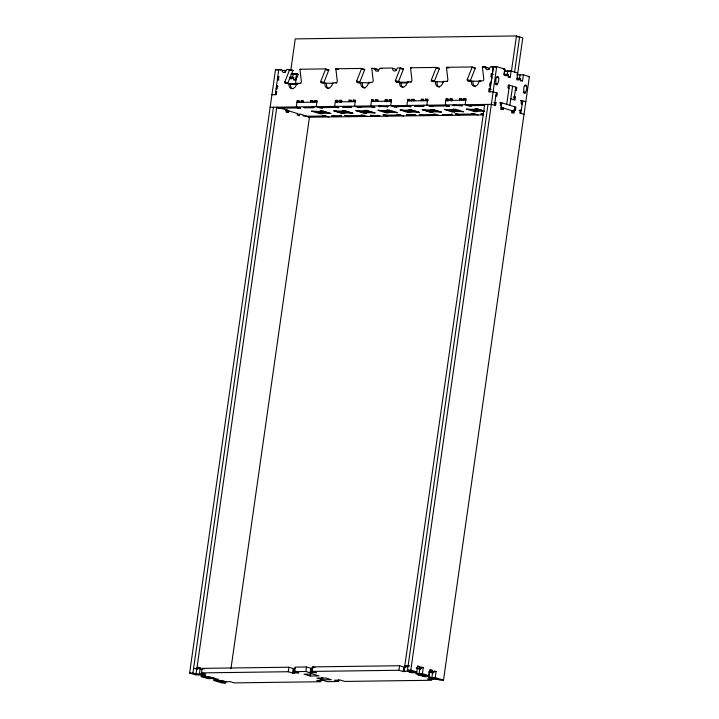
<?xml version="1.0" encoding="UTF-8"?>
<svg xmlns="http://www.w3.org/2000/svg" width="719" height="719" viewBox="0 0 719 719"><rect width="100%" height="100%" fill="white"/><g stroke="black" fill="none" stroke-linecap="round" stroke-linejoin="round"><path stroke-width="1.08" d="M202.228 674.79L195.595 674.871L189.618 673.047L275.503 69.572L281.138 69.491A1.546 1.079 -73 0 1 281.938 70.094L282.234 71.28A3.083 2.157 -73 0 0 285.785 71.235L286.423 70.031A1.546 1.079 -73 0 1 287.393 69.41L292.894 70.354A1.546 1.087 -73 0 1 292.786 70.786L287.942 82.964A1.546 1.079 -73 0 0 288.004 83.79M198.911 674.826L192.935 673.002L273.454 107.248M275.242 94.674L278.81 69.527L280.913 70.174M197.95 668.751L193.582 668.472L197.95 668.751L198.165 667.25L200.277 667.888L199.415 673.928L205.616 675.474L201.194 675.527L211.206 678.592M285.497 110.232L287.708 110.196L276.77 107.203L196.098 673.973L205.742 674.179L201.527 672.885L202.174 668.364L288.957 667.214L293.172 668.499L292.525 673.029L294.736 672.993L293.685 672.678L294.332 668.149L295.383 668.472M214.523 678.547L207.89 678.637L201.23 676.597L201.518 674.593M290.871 69.689L295.257 38.889L516.458 35.95L522.776 37.882L516.907 79.126L519.019 79.773L519.235 78.263L517.024 78.29M286.602 110.214L286.387 111.724L288.499 112.371L288.714 110.861L285.398 110.906M289.433 78.722L291.644 78.695L291.86 77.185L289.649 77.212M292.66 77.967L293.226 73.94M291.86 77.185L293.792 77.778L293.586 79.288L295.689 79.935L296.552 73.895L291.015 73.967M295.455 84.06L296.453 77.014L297.558 77.005L297.99 73.985L291.357 74.075M201.23 676.597L207.863 676.516L218.432 679.392L214.001 679.455L225.613 683.005L222.297 683.05L214.037 680.525L214.325 678.511M299.158 102.386L299.365 100.876L297.154 100.903L296.309 106.942L300.524 108.236L297.253 107.94M301 102.359L301.216 100.849L303.427 100.822L303.211 102.332M299.607 114.195L299.392 115.705L297.28 115.058L297.495 113.548L288.714 110.861M310.581 102.233L310.797 100.723L313.008 100.696L312.792 102.206M230.997 668.436L309.449 117.206L300.713 114.177L297.378 114.222M313.268 106.601L313.107 107.733C287.798 107.293 324.044 107.913 311.516 107.239M314.634 102.179L314.85 100.669L317.061 100.642L316.216 106.682L320.431 107.967L322.642 107.94L321.591 107.616M337.499 101.873L337.705 100.363L335.494 100.399L334.65 106.43L338.865 107.724L335.593 107.428M341.552 101.819L341.768 100.309L339.557 100.345L339.341 101.855L341.444 102.493M341.201 115.148L341.04 116.28L331.729 115.975L341.399 116.199L339.467 115.804M348.922 101.721L349.137 100.22L351.348 100.184L351.133 101.694M352.975 101.667L353.191 100.166L355.402 100.13L354.557 106.169L358.772 107.464L360.983 107.428L359.931 107.104M292.525 673.029L288.31 671.735L288.957 667.214M373.619 101.397L373.835 99.887L371.624 99.914L370.77 105.954L374.985 107.239L371.714 106.951M375.471 101.37L375.678 99.86L377.897 99.833L377.682 101.343M294.565 671.654L295.212 667.124L306.51 666.98L310.725 668.266L312.945 668.239L311.884 667.915L311.246 672.445L312.298 672.768L310.087 672.795L305.872 671.501L294.565 671.654L298.78 672.948L293.685 672.678M295.518 672.651L295.779 670.836M387.262 101.217L387.478 99.707L385.267 99.734L385.051 101.244L386.993 101.739M305.872 671.501L306.51 666.98M396.052 106.628L397.104 106.951L394.893 106.978L390.678 105.684L391.531 99.653L389.321 99.68L389.105 101.19L391.217 101.837M310.087 672.795L310.725 668.266M310.204 676.049L304.047 674.161L312.9 674.045L319.047 675.932L310.204 676.049L310.455 674.233M311.246 672.445L316.342 672.714L312.127 671.42L312.765 666.89L399.557 665.74L403.772 667.034L403.125 671.555L405.336 671.528L404.285 671.204L404.932 666.684L407.988 666.639M321.492 679.149L316.863 678.089L325.707 677.972L331.342 679.698L322.498 679.815L320.386 679.167L321.492 679.149L321.752 677.343M322.498 679.815L322.759 677.999M409.749 100.921L409.965 99.411L407.754 99.438L406.9 105.477L411.124 106.763L407.853 106.475M411.592 100.894L411.807 99.384L414.018 99.357L413.811 100.867M421.181 100.768L421.397 99.258L423.608 99.231L423.392 100.732M222.45 682.034L229.99 681.603L234.205 682.888L320.989 681.738L316.773 680.453L323.029 680.363L327.244 681.657L338.55 681.504L338.802 679.698M423.707 106.259L414.396 105.954L423.707 106.259L423.868 105.127M425.235 100.714L425.45 99.204L427.661 99.177L426.807 105.208M448.09 100.408L448.305 98.898L446.095 98.925L445.241 104.965L449.465 106.259L446.193 105.963M452.152 100.354L452.359 98.845L450.148 98.871L449.932 100.381L452.044 101.028M451.802 113.683L451.64 114.815L442.329 114.51L451.999 114.734L450.067 114.33M459.522 100.256L459.738 98.746L461.949 98.719L461.733 100.229M463.575 100.202L463.791 98.692L466.002 98.665L465.148 104.704L469.372 105.99L471.583 105.963L470.523 105.639M403.125 671.555L398.91 670.27L399.557 665.74M404.824 665.668L409.192 665.947L404.824 665.668L484.696 104.444M495.481 67.325L493.369 66.678L492.371 73.715L491.257 73.733L490.834 76.753L491.94 76.735L491.041 83.027L489.936 83.036L489.504 86.055L490.61 86.037L490.223 88.805L489.118 88.823L488.686 91.834L493.126 91.78L497.341 93.075L496.91 96.094L495.858 95.771M488.021 104.399L407.34 671.169L410.333 672.076M489.81 91.825L493.387 66.687M516.772 74.902L523.405 74.812L529.382 76.645L443.497 680.111L435.238 677.586L436.091 671.555L433.988 670.908L433.773 672.418L431.84 671.825L432.056 670.315L429.944 669.668L429.09 675.707L422.43 673.667L423.284 667.627L421.181 666.98L420.966 668.49L419.545 668.059L419.752 666.549L417.649 665.902L416.786 671.941L410.819 670.108L496.703 66.642L491.032 66.705A1.546 1.079 -73 0 0 490.061 67.325L489.423 68.53A3.083 2.157 -73 0 1 485.882 68.575L485.577 67.388A1.546 1.079 -73 0 0 484.777 66.795L482.449 66.822A1.546 1.087 -73 0 0 482.431 67.253L483.815 79.351A1.546 1.079 -73 0 1 482.503 80.879L479.178 80.923A5.401 3.775 -73 0 1 474.558 86.253A5.401 3.775 -73 0 1 471.439 81.022L468.123 81.067A1.546 1.079 -73 0 1 467.233 79.575L472.068 67.388A1.546 1.087 -73 0 0 472.176 66.957L475.34 67.928A1.546 1.087 -73 0 1 475.232 68.359L470.388 80.546A1.546 1.079 -73 0 0 470.568 81.606M495.957 83.467C494.726 72.736 501.583 75.477 497.539 83.952A1.159 0.809 89.2 0 1 496.586 84.842A1.159 0.809 89.2 0 1 495.957 83.467L497.521 83.943L495.31 83.979M494.483 105.316L496.272 92.751M494.924 102.305L495.984 102.628L495.553 105.648L491.32 104.354L270.119 107.284M504.046 74.156L504.477 71.136L511.11 71.046L517.77 73.086M496.703 66.642L504.963 69.168L504.1 75.198L506.212 75.846L506.428 74.336L504.208 74.372M419.105 673.712L419.824 668.679M507.219 75.118L507.794 71.091M500.846 109.549L503.057 109.522L503.273 108.012L501.062 108.039M506.428 74.336L508.36 74.929L508.144 76.439L510.247 77.086L511.11 71.046M506.724 104.345L509.438 85.237M516.458 35.95L511.443 71.154L504.81 71.244M443.497 680.111L440.172 680.156L428.569 676.606L429.207 672.076M509.879 105.316L512.602 86.199M514.606 72.125L519.621 36.921L517.374 36.948M512.054 110.699L511.847 112.209L513.95 112.856L514.813 106.816M513.977 99.743L515.766 87.17M431.921 677.631L432.775 671.591L436.091 671.555M514.409 96.723L515.46 97.047L515.029 100.067L510.814 98.773M519.513 78.883L520.089 74.857M513.222 110.187L515.433 110.16L515.865 107.14L500.757 102.52L500.325 105.531L501.377 105.855M519.235 78.263L520.655 78.695L520.439 80.204L522.551 80.852L523.405 74.812M521.032 100.507L521.59 100.498L521.158 103.518L522.21 103.842L521.383 103.851M520.853 113.395L522.641 100.822L520.43 100.849M523.89 92.023C522.659 81.292 529.517 84.024 525.472 92.499A1.159 0.809 89.2 0 1 524.519 93.389A1.159 0.809 89.2 0 1 523.89 92.023L525.472 92.499L523.261 92.535M297.208 83.844L285.668 83.494A1.546 1.079 -73 0 1 284.778 81.993L289.622 69.815A1.546 1.087 -73 0 0 289.73 69.384M333.131 83.368L321.6 83.009A1.546 1.079 -73 0 1 320.71 81.517L325.545 69.339A1.555 1.087 -73 0 0 325.653 68.907L328.817 69.869A1.555 1.087 -73 0 1 328.709 70.309L323.865 82.487A1.546 1.079 -73 0 0 323.865 83.045M360.839 82.496A5.401 3.775 -73 0 0 363.958 87.718A5.401 3.775 -73 0 0 368.586 82.388L370.168 82.874L357.523 82.532A1.546 1.079 -73 0 1 356.633 81.04L361.477 68.862A1.546 1.087 -73 0 0 361.585 68.431L364.749 69.392A1.546 1.087 -73 0 1 364.641 69.824L359.797 82.011A1.546 1.079 -73 0 0 359.967 83.071M407.808 82.37L396.268 82.02A1.546 1.079 -73 0 1 395.378 80.528L400.222 68.35A1.546 1.087 -73 0 0 400.33 67.91L403.494 68.88A1.546 1.087 -73 0 1 403.386 69.312L398.542 81.499A1.546 1.079 -73 0 0 398.605 82.317M443.731 81.894L432.191 81.544A1.546 1.079 -73 0 1 431.301 80.052L436.145 67.865A1.546 1.087 -73 0 0 436.253 67.433L439.417 68.404A1.546 1.087 -73 0 1 439.309 68.835L434.465 81.022A1.546 1.079 -73 0 0 434.465 81.571M342.496 106.834L351.807 107.14L342.487 106.834L344.068 107.32M378.616 106.349L387.927 106.664L378.616 106.349L380.198 106.834M453.096 105.369L462.398 105.675L453.087 105.36L454.669 105.846M370.429 115.391L379.74 115.696L370.429 115.391L372.02 115.876M406.568 114.905L415.879 115.22L406.568 114.905L408.149 115.391M481.029 113.917L482.611 114.402L481.038 113.917L483.141 113.89M288.993 83.449A5.401 3.775 -73 0 0 292.112 88.671A5.401 3.775 -73 0 0 296.731 83.341L300.048 83.296A1.546 1.079 -73 0 0 301.369 81.777L299.985 69.68A1.546 1.087 -73 0 1 299.994 69.249L325.653 68.907M324.916 82.973A5.401 3.775 -73 0 0 328.035 88.194A5.401 3.775 -73 0 0 332.654 82.865L335.971 82.82A1.546 1.079 -73 0 0 337.292 81.301L335.908 69.204A1.555 1.087 -73 0 1 335.926 68.772L361.585 68.431M368.586 82.388L371.903 82.343A1.546 1.079 -73 0 0 373.224 80.825L371.831 68.718A1.546 1.087 -73 0 1 371.849 68.296L376.549 68.988M400.33 67.91L397.993 67.945A1.546 1.079 -73 0 0 397.023 68.566L396.385 69.761A3.083 2.157 -73 0 1 392.835 69.815L392.538 68.62A1.546 1.079 -73 0 0 391.738 68.026L380.441 68.179A1.546 1.079 -73 0 0 379.461 68.799L378.832 69.995A3.083 2.157 -73 0 1 375.282 70.049L374.985 68.853A1.546 1.079 -73 0 0 374.186 68.26M399.584 81.975A5.401 3.775 -73 0 0 402.703 87.206A5.401 3.775 -73 0 0 407.331 81.876L410.648 81.831A1.546 1.079 -73 0 0 411.969 80.303L410.576 68.206A1.546 1.087 -73 0 1 410.594 67.775L436.253 67.433M435.516 81.499A5.401 3.775 -73 0 0 438.635 86.729A5.401 3.775 -73 0 0 443.255 81.4L446.571 81.355A1.546 1.079 -73 0 0 447.892 79.827L446.508 67.73A1.546 1.079 -73 0 1 446.526 67.298L472.176 66.957M282.747 70.48L285.272 70.444M291.339 70.372L292.894 70.354M326.588 69.905L328.817 69.869M375.012 69.258L377.34 69.231A1.546 1.079 -73 0 1 378.149 69.824L378.446 71.01M401.939 68.898L403.494 68.88M437.188 68.431L439.417 68.404M485.613 67.793L487.94 67.757A1.546 1.079 -73 0 1 488.74 68.359L489.037 69.545M503.3 69.186L504.963 69.168M277.804 76.565L278.909 76.556L278.487 79.566L277.381 79.584L278.954 80.07M291.581 77.805L293.792 77.778M506.149 74.956L508.36 74.929M528.276 76.654L529.382 76.645M293.478 79.962L295.689 79.935M508.036 77.113L510.247 77.086M518.444 78.722L520.655 78.695M516.808 79.8L519.019 79.773M520.34 80.879L522.551 80.852M471.439 81.022L480.759 81.409L479.178 80.923M289.937 84.447L297.684 84.339M400.537 82.973L407.17 82.883M276.051 88.886L277.157 88.877L277.588 85.858L276.482 85.867L278.064 86.352M275.656 91.655L276.761 91.637L276.339 94.656L271.908 94.719M513.249 97.074L515.46 97.047M296.947 102.413L316.854 102.152M355.195 101.64L335.288 101.909L337.4 102.556M371.408 101.424L391.316 101.163M407.547 100.948L427.454 100.687M465.795 100.175L445.888 100.435L448 101.082M525.14 101.792L525.805 101.783L521.59 100.498M493.764 102.655L495.984 102.628M499.597 102.871L501.808 102.844L500.954 108.875L503.057 109.522M277.651 108.201L299.464 107.904M319.371 107.643L337.804 107.401M357.711 107.131L373.934 106.915M393.841 106.655L410.055 106.439M429.962 106.178L448.395 105.936M468.303 105.666L484.669 105.45M312.531 111.436L323.586 111.292M334.65 111.148L345.713 110.996M356.768 110.852L367.831 110.708M378.886 110.555L389.95 110.411M401.004 110.268L412.068 110.115M423.132 109.971L434.186 109.827M445.25 109.674L456.304 109.531M467.368 109.387L478.432 109.234M286.288 112.398L288.499 112.371M315.695 112.407L326.75 112.263M337.813 112.11L348.868 111.966M359.931 111.822L370.995 111.67M382.05 111.526L393.113 111.382M404.168 111.229L415.231 111.085M426.286 110.942L437.35 110.789M448.413 110.645L459.468 110.501M470.532 110.349L481.586 110.205M519.064 110.402L521.275 110.375L520.223 110.052L519.792 113.072L524.016 114.357M318.859 113.377L329.913 113.225M340.977 113.081L352.031 112.937M363.095 112.784L374.15 112.64M385.213 112.497L396.277 112.344M407.331 112.2L418.395 112.056M429.45 111.903L440.513 111.76M451.577 111.616L462.632 111.463M473.695 111.319L484.75 111.175L477.389 108.92L475.178 108.946L476.23 109.27M511.955 111.373L514.166 111.346L501.161 107.365M511.739 112.883L513.95 112.856M302.996 115.939L305.207 115.912M305.108 116.253L325.833 115.984M345.74 115.714L364.173 115.471M384.081 115.211L400.294 114.995M420.202 114.725L436.424 114.51M456.331 114.249L474.765 114.006M308.271 117.224L483.456 114.896M196.961 667.933L200.277 667.888M200.062 669.398L202.102 669.371M417.541 666.576L419.752 666.549M421.073 667.663L423.284 667.627M416.22 668.104L419.545 668.059M417.649 668.535L420.966 668.49M189.618 673.047L192.935 673.002M201.527 672.885L288.31 671.735M312.127 671.42L398.91 670.27M410.819 670.108L407.502 670.153L413.47 671.986M429.845 670.342L432.056 670.315M404.285 671.204L410.657 671.124M416.786 671.941L409.219 672.094L411.331 672.741L415.753 672.678L425.774 675.743M429.629 671.852L431.84 671.825M430.456 672.463L433.773 672.418M422.43 673.667L415.789 673.757L424.138 676.66L428.569 676.606M207.342 677.415L211.763 677.352L213.876 677.999L212.77 678.017M421.9 674.566L417.478 674.62L420.696 675.258M422.448 675.788L429.09 675.707M214.037 680.525L220.679 680.435L225.775 681.989M435.238 677.586L428.605 677.675L433.692 679.23M219.646 681.181L224.067 681.118L226.17 681.765L225.065 681.783M434.204 678.332L429.782 678.385L432.991 679.015M437.017 679.185L427.374 678.979L431.589 680.273L344.805 681.423L340.59 680.129L334.326 680.219L338.55 681.504M491.823 66.948L492.614 67.191M484.777 66.795L487.149 67.523M482.449 66.822L484.031 67.307M472.859 67.631L475.232 68.359M491.257 73.733L493.369 74.381M496.838 77.176L498.42 77.661M524.789 85.732L526.371 86.217M446.526 67.298L448.89 68.026M446.508 67.73L447.299 67.972M509.007 88.248L507.956 87.925L508.387 84.914L516.817 87.493L516.386 90.513L515.334 90.19M436.936 68.107L439.309 68.835M467.233 79.575L470.001 80.42M468.518 81.193L469.705 81.553M489.118 88.823L491.221 89.462M410.594 67.775L411.385 68.017M446.571 81.355L447.362 81.598M401.013 68.584L403.386 69.312M431.301 80.052L434.069 80.896M392.529 68.269L394.902 68.997A1.546 1.079 -73 0 1 395.702 69.59L395.998 70.777M381.232 68.422L382.023 68.665M514.382 109.836L515.433 110.16M371.849 68.296L373.431 68.772M410.648 81.831L411.439 82.074M463.791 98.692L465.903 99.339M407.331 81.876L408.913 82.361M459.738 98.746L461.841 99.393M362.268 69.105L364.641 69.824M395.378 80.528L398.146 81.373M396.663 82.146L397.454 82.388M450.148 98.871L452.26 99.519M446.095 98.925L448.207 99.573M482.557 111.202L483.608 111.526M460.457 105.271L462.038 105.747M469.597 109.36L466.325 109.063L474.765 111.643L476.976 111.616L475.924 111.292M335.926 68.772L338.298 69.491M335.908 69.204L336.699 69.437M477.928 114.968L473.704 113.683L471.493 113.71L472.545 114.033M425.45 99.204L428.614 100.175M326.336 69.581L328.709 70.309M421.397 99.258L423.5 99.905M454.111 109.567L453.06 109.243L455.271 109.216L463.701 111.796L460.439 111.499M356.633 81.04L359.401 81.885M447.479 109.656L444.207 109.36L452.646 111.939L454.857 111.912L453.797 111.589M357.918 82.658L359.105 83.018M411.807 99.384L414.971 100.354M432.182 106.151L433.242 106.475L431.032 106.502L426.807 105.208M458.542 114.213L455.271 113.926L459.495 115.22M407.754 99.438L409.866 100.085M422.116 105.774L423.698 106.259M299.994 69.249L300.785 69.491M431.993 109.854L430.942 109.531L433.153 109.504L441.583 112.083L438.32 111.796M414.746 105.873L416.328 106.358M442.697 114.429L444.279 114.914M425.351 109.944L422.089 109.656L430.519 112.236L432.73 112.209L431.679 111.885M335.971 82.82L336.762 83.062M389.321 99.68L391.433 100.327M439.588 115.48L435.363 114.186L433.153 114.213L434.204 114.537M290.413 70.058L292.786 70.786M288.184 69.653L289.766 70.138M385.267 99.734L387.37 100.381M296.552 73.895L298.448 74.479M320.71 81.517L323.469 82.37M409.875 110.151L408.814 109.827L411.025 109.8L419.465 112.38L416.193 112.083M375.678 99.86L377.79 100.507M275.503 69.572L277.57 70.21M422.421 114.698L419.15 114.402L423.365 115.696M371.624 99.914L373.736 100.561M403.233 110.241L399.971 109.944L408.401 112.524L410.612 112.497L409.56 112.173M385.986 106.25L387.568 106.736M413.937 114.815L415.519 115.292M289.541 78.047L291.644 78.695M300.048 83.296L300.839 83.539M387.757 110.447L386.696 110.124L388.907 110.097L397.346 112.676L394.075 112.38M353.191 100.166L355.303 100.804M296.731 83.341L298.313 83.826M403.458 115.957L399.243 114.672L397.032 114.698L398.083 115.022M349.137 100.22L351.249 100.858M381.115 110.537L377.852 110.241L386.283 112.82L388.494 112.793L387.442 112.47M284.778 81.993L287.546 82.847M339.557 100.345L341.66 100.993M386.283 115.175L383.011 114.878L387.235 116.172M335.494 100.399L338.658 101.361M365.629 110.735L364.578 110.411L366.789 110.384L375.219 112.964L371.957 112.676M349.856 106.736L351.438 107.221M377.808 115.292L379.389 115.777M358.997 110.825L355.734 110.537L364.165 113.117L366.375 113.09L365.324 112.766M367.328 116.442L363.104 115.148L360.893 115.175L361.954 115.498M314.85 100.669L316.962 101.316M310.797 100.723L312.909 101.37M343.511 111.032L342.46 110.708L344.671 110.681L353.101 113.26L349.838 112.973M336.878 111.121L333.607 110.825L342.046 113.404L344.257 113.377L343.206 113.054M301.216 100.849L303.319 101.496M347.942 115.687L344.671 115.391L348.895 116.685M297.154 100.903L299.266 101.55M321.393 111.328L320.341 111.005L322.552 110.978L330.983 113.557L327.72 113.26M304.146 107.338L305.728 107.823M332.097 115.894L333.679 116.379M314.76 111.418L311.489 111.121L319.928 113.701L322.139 113.674L321.078 113.35M328.987 116.945L324.763 115.651L322.552 115.687L323.613 116.011M416.4 668.158L420.498 669.407M428.524 671.87L432.964 673.227M404.932 666.684L405.983 667.007M312.765 666.89L314.877 667.538M202.174 668.364L204.277 669.012M285.398 72.251L285.101 71.055A1.546 1.079 -73 0 0 284.302 70.462M292.318 88.805A5.401 3.775 -73 0 1 290.566 83.934M328.925 88.599A5.401 3.775 -73 0 1 326.498 83.449M364.848 88.122A5.401 3.775 -73 0 1 362.421 82.973M402.919 87.341A5.401 3.775 -73 0 1 401.166 82.46M439.525 87.134A5.401 3.775 -73 0 1 437.098 81.984M475.448 86.657A5.401 3.775 -73 0 1 473.021 81.508"/></g></svg>
